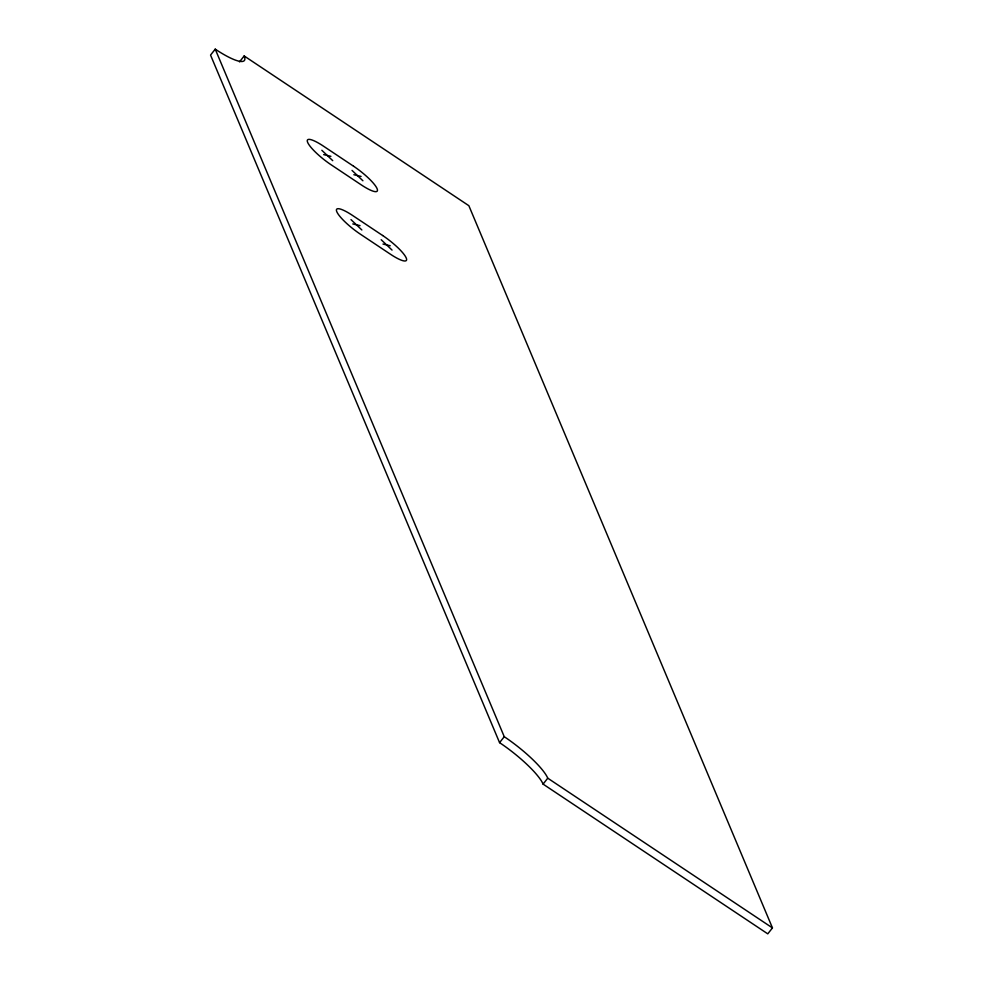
<?xml version="1.0" encoding="UTF-8"?>
<svg xmlns="http://www.w3.org/2000/svg" width="983" height="983" viewBox="0 0 983 983"><rect width="100%" height="100%" fill="white"/><g stroke="black" fill="none" stroke-linecap="round" stroke-linejoin="round"><path stroke-width="1.47" d="M215.228 49.15L210.546 55.085L499.573 742.656A46.398 9.744 38.2 0 1 543.083 784.115L767.772 933.85L772.454 927.915L468.854 205.693L244.165 55.957A46.398 9.744 38.2 0 1 215.228 49.15L504.254 736.709A46.398 9.744 38.2 0 1 547.752 778.18L772.454 927.915M239.483 61.892L244.165 55.957M499.573 742.656L504.254 736.709M543.083 784.115L547.752 778.18M323.665 154.614L330.902 156.322M353.843 174.728L361.08 176.436M352.799 223.94L360.036 225.635M382.989 244.054L390.226 245.75M352.025 170.403L362.899 180.761M321.846 150.288L332.721 160.647M381.171 239.717L392.045 250.087M350.98 219.602L361.855 229.973M353.524 166.188L323.333 146.074A25.14 5.271 38.2 0 0 307.654 142.388A25.14 5.271 38.2 0 0 331.222 164.849L361.412 184.964A25.14 5.271 38.2 0 0 377.079 188.65A25.14 5.271 38.2 0 0 353.524 166.188M382.657 235.515L352.479 215.4A25.14 5.271 38.2 0 0 336.8 211.714A25.14 5.271 38.2 0 0 360.368 234.175L390.546 254.29A25.14 5.271 38.2 0 0 406.225 257.976A25.14 5.271 38.2 0 0 382.657 235.515"/></g></svg>
